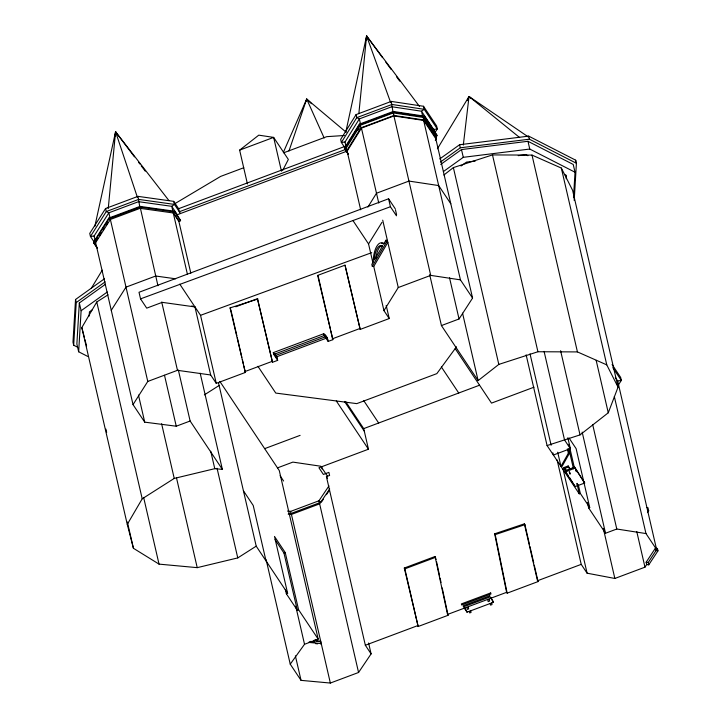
<?xml version="1.0" encoding="UTF-8"?>
<svg xmlns="http://www.w3.org/2000/svg" width="719" height="719" viewBox="0 0 719 719"><rect width="100%" height="100%" fill="white"/><g stroke="black" fill="none" stroke-linecap="round" stroke-linejoin="round"><path stroke-width="1.08" d="M288.481 513.393L290.683 513.591L290.719 511.371L318.93 500.792L328.96 485.918M104.471 278.774L75.531 299.49L72.979 342.145L73.68 345.219L77.634 347.241M73.68 345.219L76.241 302.564L75.531 299.49M105.495 284.239L79.324 302.969L76.87 344.024L78.659 351.78L87.646 356.381M78.659 351.78L81.112 310.725L79.324 302.969M89.183 316.081L89.435 311.839L92.167 309.889M566.239 178.779L566.437 175.436L564.469 174.42M575.577 162.386L575.712 160.202L528.672 136.125L459.603 144.726L439.704 158.962M573.501 197.743L575.029 172.218L573.232 164.462L527.971 141.292L461.49 149.57L440.729 164.426M574.193 200.457L576.413 163.276L575.712 160.202M360.668 209.795L347.133 151.179L361.45 128.108L393.913 115.948L393.248 111.463L359.329 124.171L344.437 148.168L348.284 154.405M115.184 136.215L115.57 131.784L168.974 200.628M366.169 40.417L366.591 35.95L419.456 106.394M108.236 208.645L115.57 131.784L134.462 156.85M358.844 113.647L366.591 35.95L382.508 57.655M463.315 145.094L469.022 96.499L528.258 136.898M306.231 101.235L306.698 99.042L346.082 132.152M345.731 132.359L366.591 35.95L368.029 38.988M94.827 226.413L115.57 131.784L116.523 133.797M288.975 150.972L306.698 99.042L311.516 103.725M526.137 354.844L547.078 445.564L580.035 434.896L608.265 412.787L618.052 387.155L572.612 190.337L561.332 168.057L532.006 155.097L492.488 154.918L453.374 167.59L443.893 175.014M467.233 100.606L469.022 96.499L519.621 137.536M283.376 152.32L306.698 99.042L324.161 137.994M282.729 170.322L288.346 159.447L273.642 137.392L258.768 135.154L239.634 150.136L247.435 183.947M568.441 448.908L569.448 453.267L562.051 466.433L560.964 466.397L568.361 453.231L567.354 448.872M313.547 640.413A11.585 8.161 30.2 0 1 314.913 641.797L314.58 642.364L309.188 641.869M314.877 639.82A14.407 10.147 30.2 0 1 316.549 641.348L316.881 640.791L320.674 641.132L320.908 644.134L321.24 643.568L309.296 642.471M218.432 382.517L256.207 546.161L237.764 557.908L197.222 567.651L159.034 564.127L133.428 548.291L127.272 524.385L81.831 327.567L96.768 301.989L108.066 294.799M127.272 524.385L142.209 498.806L174.232 478.423L214.774 468.68L222.369 469.381L200.17 373.197M387.379 240.398L385.914 240.236L383.578 244.244A15.27 6.246 -83.8 0 0 376.729 246.392A15.27 6.246 -83.8 0 0 373.287 261.878L371.84 264.358L372.289 266.291L373.745 266.452L387.838 242.375L386.373 242.222L372.289 266.291M91.331 288.238L102.251 270.164M437.404 148.797L469.022 96.499L470.532 98.152M434.366 133.482L437.296 128.953L436.595 125.915L423.509 106.277L391.262 101.415L356.058 114.609L340.662 139.423L341.363 142.47L344.787 147.611M346.154 146.919L345.012 141.976L359.329 118.905L391.783 106.745L421.505 111.22L424.21 109.315L423.509 106.277M348.203 153.965L346.405 151.278L345.812 148.707L360.345 125.286L393.356 112.919L423.572 117.476L424.48 116.838L424.318 116.136L393.248 111.463M357.963 130.238L359.123 128.368M367.903 207.081L376.486 193.24L408.949 181.08L438.662 185.556L450.804 203.765M372.802 262.354L368.55 243.948L381.942 222.378M191.838 305.917L194.957 306.932L210.667 374.967L216.257 383.353L245.323 372.46L230.053 307.903L257.564 299.131L272.501 362.277L277.669 360.345L273.723 354.431L273.31 352.625L323.802 333.706L324.215 335.512L328.161 341.426L332.843 339.674L317.645 275.413L345.012 265.158L360.21 329.419L389.231 318.544L383.946 310.617L398.263 287.546L430.717 275.386L460.439 279.862L472.572 298.07L459.046 318.975L441.43 325.572L429.674 274.622M345.929 149.318L179.319 211.745L178.618 208.699L173.728 201.365L137.985 196.359L105.585 208.501L89.74 233.414L90.441 236.461L94.063 241.881M95.241 240.919L94.099 235.976L108.839 212.806L138.533 201.68L171.733 206.317L174.429 204.403L173.728 201.365M93.524 242.168L108.848 218.064L139.989 206.398L174.537 211.233L180.388 220.005L180.559 220.733L178.86 221.362L173.27 212.977L140.07 208.33L110.375 219.457L95.636 242.636L93.686 242.887L93.524 242.168L97.182 247.66M96.058 240.982L97.829 238.205M99.599 235.419L101.361 232.641M103.132 229.864L104.309 228.004M106.079 225.227L107.85 222.441M111.265 310.311L125.996 287.142L155.699 276.015L175.616 278.801M222.369 469.381L190.131 421.01L176.254 426.214L144.726 422.152L133.033 404.617L147.772 381.447L177.467 370.321L210.667 374.967M435.948 137.635L436.963 135.109L424.318 116.136M435.301 140.385L436.496 138.533L435.903 135.972L423.572 117.476L424.165 120.037L436.496 138.533L435.768 138.632L423.626 120.424L393.913 115.948M617.693 385.986L621.342 380.45L620.632 377.376L612.094 364.56M647.442 512.629L648.664 510.778L647.945 507.65L646.911 507.524M646.687 564.577L646.147 562.231L655.369 548.22L657.436 548.48L657.984 550.835L648.754 564.837L646.687 564.577L644.979 567.174L614.853 578.462L587.099 573.196L581.213 564.37L557.108 459.944M657.984 550.835L655.917 550.574L656.609 549.523L617.675 380.917L615.311 377.367M648.754 564.837L648.214 562.492L657.436 548.48M329.67 488.992L319.64 503.866L291.429 514.436L288.166 514.139M323.298 499.301L321.429 502.078L318.93 500.792L358.565 672.481L330.354 683.05L301.045 680.363L290.242 664.167L266.138 559.733M326.417 494.681L329.527 490.061M358.565 672.481L371.103 653.886L368.586 643.002M423.329 117.44L423.033 117.853L423.671 117.619M290.242 664.167L304.523 644.278L318.193 639.155L279.269 470.55L219.87 381.438M456.502 346.792L436.837 373.628L356.768 403.629L275.763 393.077L257.923 366.313M441.43 325.572L478.117 380.612L498.815 364.407L537.929 351.744L577.438 351.915L606.773 364.875L618.052 387.155M76.241 302.564L105.181 281.848M81.112 310.725L107.293 291.995M440.414 162.036L460.313 147.799L529.382 139.198L576.413 163.276M443.425 171.544L463.288 157.326L529.759 149.049L575.029 172.218M461.023 166.017L466.469 162.117L475.286 161.011M173.27 212.977L174.708 211.952L174.537 211.233M204.358 394.884L219.115 385.492M174.798 203.702L220.643 176.407L243.75 167.743M239.634 150.136L273.642 137.392L281.453 171.203M283.663 152.796L326.723 136.664L344.437 135.487M133.761 209.912L136.835 208.762M178.618 208.699L345.228 146.281M172.875 211.269L171.733 206.317L177.323 214.711L347.115 151.098M395.225 208.753L388.575 198.777L139.01 292.274L140.538 298.87L146.721 308.145L162.206 302.348L194.957 306.932M140.538 298.87L390.417 206.739L396.457 215.808M235.832 306.77L257.788 298.547M273.723 354.431L324.215 335.512M275.35 354.512L276.833 356.732L327.325 337.813L328.161 341.426M244.775 371.633L271.953 361.45M332.295 338.847L359.662 328.592M264.646 448.656L300.111 435.363M345.767 401.705L363.706 428.614L479.492 385.231M277.435 467.898L292.885 462.11L320.827 466.236L327.433 476.158M363.706 428.614L368.461 449.213L318.93 467.772L323.379 474.441L328.889 472.374L329.599 475.448L326.417 476.634L365.342 645.249L371.103 653.886M534.019 387.19L491.508 403.116L455.172 348.607M290.683 513.591L319.38 502.842M275.018 539.601L283.951 553.01L285.227 552.534L298.592 609.748L318.193 639.155M567.839 437.745L570.356 448.665L553.387 455.028L552.884 452.853M565.404 470.451L563.948 467.557L568.19 465.966L570.607 469.597M564.19 468.644L568.432 467.053L569.7 468.941M574.58 467.161L565.035 470.738L565.287 471.817L575.137 486.601L584.691 483.024L574.58 467.161L584.691 483.024M565.287 471.817L574.832 468.24M285.344 589.409L286.36 593.786L287.627 593.31L274.505 536.446L285.227 552.534M547.078 445.564L579.253 493.836L580.314 493.441L589.724 507.551L588.663 507.947L587.405 502.527M442.203 587.944L448.09 615.284L418.161 626.501L404.303 568.028L435.058 556.497L436.082 559.517M404.303 568.028L404.851 568.855L435.615 557.324M286.36 593.786L297.324 610.224L298.592 609.748M588.663 507.947L605.524 533.246L616.785 529.022L645.968 533.561L656.609 549.523M365.342 645.249L417.604 625.665M435.058 556.497L447.533 614.457L506.607 592.33L507.156 593.157L538.055 581.581L534.262 565.161M506.607 592.33L494.654 533.804L524.358 523.845L537.497 580.754L581.213 564.37M464.061 607.753L467.017 612.184L493.531 602.252L490.915 597.615M179.786 284.158L200.547 315.317L371.741 252.648M494.654 533.804L495.202 534.63L524.915 524.672L529.463 544.373M345.012 141.976L341.363 142.47L356.768 117.646L391.963 104.462L424.21 109.315L437.296 128.953L433.638 129.429L421.505 111.22L422.646 116.163M346.54 148.608L344.599 148.869L359.491 124.872L393.41 112.164L424.48 116.838L437.125 135.81L435.903 135.972M347.133 151.179L346.405 151.278L360.938 127.856L393.949 115.489L424.165 120.037L423.626 120.424L460.439 279.862M94.099 235.976L90.441 236.461L106.286 211.539L138.686 199.406L174.429 204.403L180.505 213.516M617.675 380.917L621.342 380.45L612.804 367.625M518.237 155.663L525.949 154.702L527.917 155.717M568.361 453.231L569.448 453.267M287.456 511.065L290.719 511.371M316.549 641.348L320.341 641.699M310.599 641.402L314.913 641.797M315.479 643.631L317.654 643.838M647.63 510.643L648.664 510.778M646.147 562.231L648.214 562.492M110.375 219.457L108.848 218.064M138.515 162.215L139.863 164.013M141.212 165.801L145.265 171.176M385.833 62.176L391.136 69.41M396.448 76.645L399.764 81.166M569.062 438.051L576.117 448.638L589.724 507.551M570.356 448.665L564.523 439.92L544.085 351.384M584.196 483.348L583.334 480.984M577.339 485.001L577.833 485.738L576.962 483.375L579.253 493.836M566.518 470.136L567.048 470.936M563.948 467.557L565.754 470.28M565.745 471.799L568.181 475.457M569.403 477.281L575.137 486.601M344.437 148.168L348.122 153.704M353.074 220.724L368.55 243.948M441.376 366.978L458.731 393.014M524.358 523.845L524.915 524.672M345.012 265.158L360.21 329.419M537.497 580.754L538.055 581.581M317.645 275.413L318.202 276.24M327.325 337.813L325.348 334.856L325.77 336.663L275.278 355.581L274.856 353.775M323.802 333.706L327.738 339.62M363.787 400.699L378.661 423.006M490.574 597.813L493.531 602.252M344.482 401.427L364.29 431.139M336.303 400.959L368.461 449.213M464.402 607.555L466.173 610.215M257.564 299.131L272.501 362.277M273.31 352.625L277.246 358.538M447.533 614.457L448.09 615.284M180.559 220.733L174.708 211.952L140.151 207.117L109.018 218.783L93.686 242.887L97.353 248.388M173.719 213.184L178.689 220.643M230.053 307.903L230.61 308.73M326.417 476.634L327.567 478.36M280.077 475.717L283.601 481.011M243.417 490.762L253.223 505.475L266.012 560.874M256.207 546.161L287.627 593.31M390.705 102.664L366.591 35.95L366.96 38.161M115.57 131.784L137.482 197.572M81.831 327.567L84.357 337.346M84.914 339.521L86.595 346.037M283.951 553.01L297.324 610.224M655.369 548.22L655.917 550.574M614.323 396.493L645.968 533.561M561.332 168.057L606.773 364.875M636.755 531.539L644.979 567.174M596.15 360.3L608.265 412.787M528.672 136.125L529.382 139.198M532.006 155.097L577.438 351.915M527.971 141.292L529.759 149.049M592.681 424.596L616.785 529.022M582.165 432.083L605.524 533.246M603.304 528.42L614.853 578.462M560.595 350.701L580.035 434.896M576.081 470.109L576.449 471.736L575.542 469.309M568.972 444.288L574.265 467.224M578.301 484.696L580.314 493.441M568.918 449.051L573.456 468.716M568.19 465.966L568.432 467.053M492.488 154.918L537.929 351.744M562.986 468.77L587.099 573.196M557.692 452.197L560.964 466.397M530.029 353.856L551.122 445.241M461.49 149.57L463.288 157.326M459.603 144.726L460.313 147.799M453.374 167.59L498.815 364.407M433.638 129.429L434.321 132.395M435.768 138.632L472.572 298.07M529.966 546.557L533.759 562.977M462.551 313.151L478.117 380.612M449.528 277.777L459.046 318.975M391.262 101.415L392.925 111.688M393.158 112.676L430.717 275.386M491.625 602.962L492.003 604.589L490.565 605.128L490.187 603.502M395.45 209.741L396.6 214.72M388.575 198.777L390.417 206.739M360.471 123.848L359.329 118.905L356.768 117.646L356.058 114.609M378.751 203.037L361.45 128.108L359.329 124.171M382.706 220.158L398.263 287.546M385.914 240.236L386.373 242.222M470.666 610.817L471.044 612.444L469.723 612.939L469.345 611.312M466.766 611.105L467.017 612.184M386.202 305.431L389.231 318.544M373.745 266.452L383.946 310.617M404.851 568.855L418.161 626.501M318.454 277.336L330.318 328.736M330.821 330.92L332.843 339.674M321.609 466.793L322.112 468.977M276.833 356.732L277.669 360.345M291.429 514.436L330.354 683.05M230.862 309.808L236.848 335.728M237.342 337.894L241.836 357.334M242.33 359.5L243.328 363.814M243.831 365.98L245.323 372.46M295.734 606.207L304.523 644.278M295.374 655.827L301.045 680.363M177.323 214.711L177.773 216.689M178.86 221.362L190.832 273.229M200.547 315.317L216.257 383.353M173.099 212.258L187.38 274.11M217.066 468.285L237.764 557.908M210.73 451.199L214.774 468.68M178.366 370.069L190.131 421.01M137.985 196.359L139.908 207.611M139.989 206.398L157.955 285.785M161.712 302.043L177.467 370.321M164.498 375.264L176.254 426.214M176.523 477.982L197.222 567.651M161.613 423.752L174.232 478.423M109.98 217.749L108.839 212.806L106.286 211.539L105.585 208.501M110.205 218.738L147.772 381.447M138.47 395.055L144.726 422.152M95.474 241.908L133.033 404.617M143.638 497.431L159.034 564.127M96.768 301.989L142.209 498.806M105.918 429.108L106.673 432.389M127.371 522.048L133.428 548.291M436.559 561.701L439.615 575.919M440.082 578.103L441.026 582.48M495.202 534.63L507.156 593.157M381.699 243.139A15.27 6.246 -83.8 0 1 384.009 243.453M375.974 258.256A12.636 5.168 -83.8 0 1 382.589 245.646M315.794 639.748A14.407 10.147 30.2 0 1 316.881 640.791M374.446 258.885L374.428 259.927L382.436 246.195L382.059 245.844A12.636 5.168 -83.8 0 0 374.446 258.885M490.682 592.941L461.4 603.906L461.652 604.994L490.933 594.02L490.682 592.941M489.738 595.844L463.216 605.775L463.467 606.863L489.99 596.932L489.738 595.844M468.303 607.267L466.982 607.762L467.359 609.388L468.68 608.894L468.303 607.267M489.262 599.421L487.824 599.961L488.147 601.605L489.639 601.048L489.262 599.421M569.718 472.491L569.178 471.691L570.104 474.145L569.718 472.491"/></g></svg>
